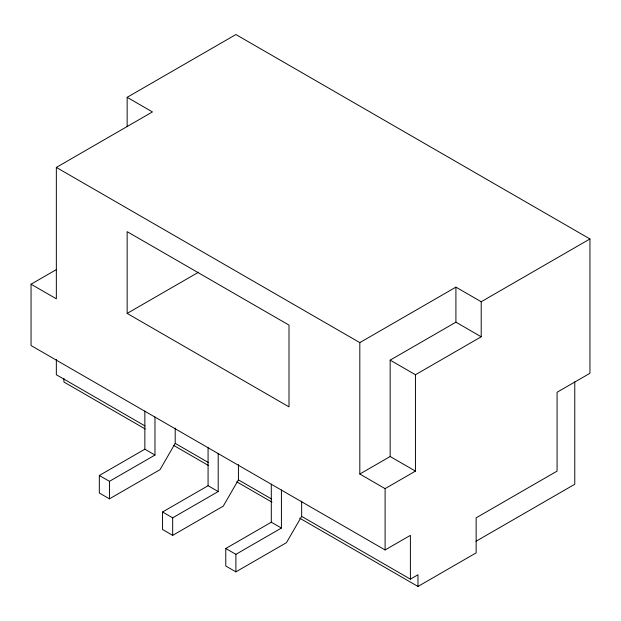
<?xml version="1.0" encoding="UTF-8"?>
<svg xmlns="http://www.w3.org/2000/svg" width="621" height="621" viewBox="0 0 621 621"><rect width="100%" height="100%" fill="white"/><g stroke="black" fill="none" stroke-linecap="round" stroke-linejoin="round"><path stroke-width="0.93" d="M175.2 428.133L175.2 443.371L160.024 469.655L109.451 498.849L99.329 493.012L99.329 475.492L144.856 449.208L154.971 455.053L154.971 416.963M238.425 464.632L238.425 479.87L223.25 506.154L172.669 535.356L162.555 529.511L162.555 511.991L208.074 485.715L218.196 491.553L218.196 453.462M301.651 501.139L301.651 516.369L286.475 542.653L235.895 571.856L225.78 566.018L225.78 548.498L271.299 522.214L281.414 528.052L281.414 489.961M127.15 126.684L127.15 97.326L235.895 34.543L589.95 238.953L589.95 373.283L557.076 392.262L557.076 471.114L476.144 517.836L476.144 552.876L417.98 586.457L299.687 518.162M417.98 586.457L417.98 574.774L410.396 579.16L410.396 535.356L385.105 549.958L31.05 345.54L31.05 284.216L56.34 298.817L56.34 167.414L152.44 111.927L127.15 97.326M31.05 284.216L56.48 269.537M127.15 313.419L289.006 406.864L289.006 325.101L127.15 231.656L127.15 313.419L198.51 272.223M99.329 475.492L109.451 481.329L154.971 455.053M56.34 167.414L359.815 342.621L455.915 287.135L481.205 301.736L589.95 238.953M359.815 342.621L359.815 474.033L390.159 456.505L390.159 360.141L455.915 322.183L481.205 336.784L481.205 301.736M390.159 360.141L415.449 374.742L481.205 336.784M162.555 511.991L172.669 517.836L218.196 491.553M225.78 548.498L235.895 554.336L281.414 528.052M359.815 474.033L385.105 488.634L415.449 471.106L415.449 374.742M476.051 541.248L574.774 484.248L574.774 381.899M390.159 456.505L415.449 471.106M145.011 425.936L56.34 374.742L56.34 359.512M175.2 443.371L208.392 462.536M238.425 479.87L271.618 499.036M301.651 516.369L410.396 579.16M145.306 429.033L63.924 382.047L63.924 378.453M173.833 445.498L208.237 465.362M236.756 481.826L271.998 502.172M455.915 287.135L455.915 322.183M385.105 488.634L385.105 549.958M271.299 484.124L271.299 522.214M235.895 554.336L235.895 571.856M208.074 447.625L208.074 485.715M172.669 517.836L172.669 535.356M144.856 411.118L144.856 449.208M109.451 481.329L109.451 498.849"/></g></svg>
